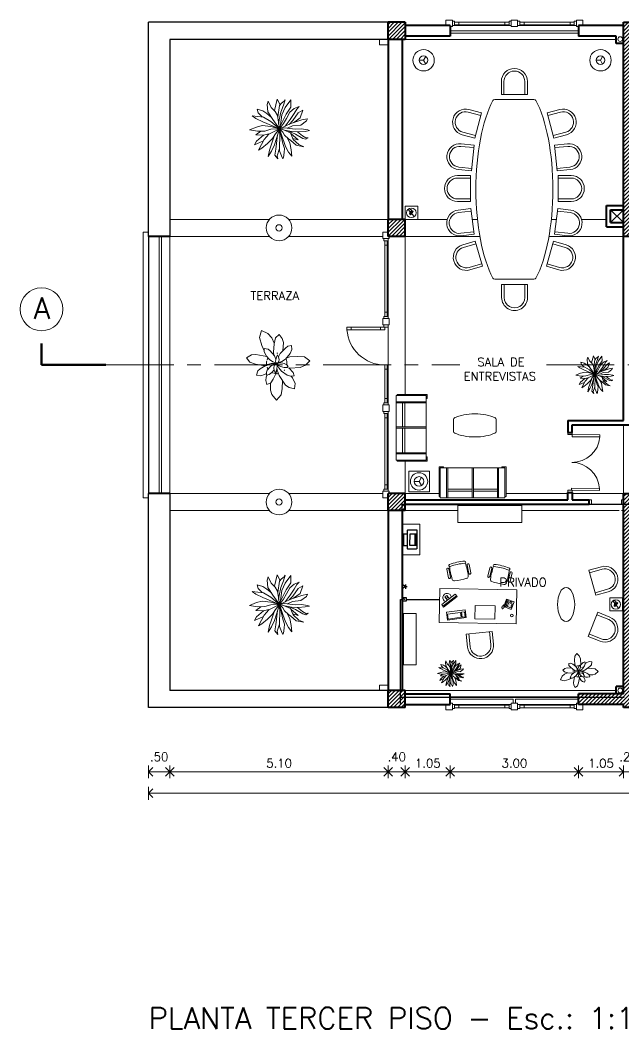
# Model space of a CAD drawing. Extents: x 1009 to 1343, y -172900 to 201.
# Drawn here: x 1200.93 to 1215.04, y 117.64 to 141.19 of the extents above; entities that cross this region are included whole.
import ezdxf

# ---------------------------------------------------------------- set-up
doc = ezdxf.new("R2010")
doc.units = 0
doc.header["$LTSCALE"] = 0.5
doc.linetypes.add('CENTER', pattern=[50.8, 31.75, -6.35, 6.35, -6.35])
doc.layers.get('0').update_dxf_attribs({"linetype": 'CONTINUOUS'})
doc.layers.get('Defpoints').update_dxf_attribs({"linetype": 'CONTINUOUS'})
for name, color, linetype, lineweight in [('Acotaciones', 9, 'CONTINUOUS', 9), ('Carpintería', 55, 'CONTINUOUS', 20), ('Detalles .05', 243, 'CONTINUOUS', 5), ('Detalles 01', 8, 'CONTINUOUS', 9), ('Equipamiento fijo', 31, 'CONTINUOUS', 13), ('Equipamiento movil', 33, 'CONTINUOUS', 9), ('Muros corte', 7, 'CONTINUOUS', 40), ('Muros vista', 253, 'CONTINUOUS', 25), ('Punta 01', 6, 'CONTINUOUS', 9), ('Punta 02', 11, 'CONTINUOUS', 20), ('Punta 05', 52, 'CONTINUOUS', 50), ('Sist. contra incendio', 1, 'CONTINUOUS', 18), ('Tratamiento pisos', 251, 'CONTINUOUS', 9)]:
    doc.layers.add(name, color=color, linetype=linetype, lineweight=lineweight)
doc.layers.add('Cableado', color=100, linetype='CONTINUOUS')
doc.layers.add('Electricidad', color=50, linetype='CONTINUOUS')
doc.styles.add('Texto 2 mm', font='simplex.shx', dxfattribs={"height": 0.2})
doc.styles.add('Texto 5 mm', font='simplex.shx', dxfattribs={"height": 0.5})
doc.dimstyles.new('Primera línea', dxfattribs={"dimscale": 0, "dimtxt": 0.2, "dimasz": 0.2, "dimexe": 0.15, "dimexo": 0, "dimgap": 0.1, "dimtad": 1, "dimzin": 4, "dimdsep": 46, "dimtxsty": 'Texto 2 mm', "dimblk": 'OPEN90', "dimcen": 2.5, "dimclrd": 256, "dimclre": 256, "dimclrt": 256, "dimadec": 0, "dimazin": 0, "dimtfac": 1, "dimtmove": 2, "dimatfit": 3, "dimldrblk": 'OPEN90', "dimfxl": 1, "dimtolj": 1, "dimtzin": 0, "dimlwd": -1, "dimlwe": -1, "dimarcsym": 0})
doc.dimstyles.new('Segunda línea', dxfattribs={"dimscale": 0, "dimtxt": 0.2, "dimasz": 0.2, "dimexe": 0.15, "dimexo": 0.5, "dimgap": 0.1, "dimtad": 1, "dimzin": 4, "dimdsep": 46, "dimtxsty": 'Texto 2 mm', "dimblk": 'OPEN90', "dimcen": 2.5, "dimclrd": 256, "dimclre": 256, "dimclrt": 256, "dimadec": 0, "dimazin": 0, "dimtfac": 1, "dimtmove": 2, "dimatfit": 3, "dimldrblk": 'OPEN90', "dimfxl": 1, "dimtolj": 1, "dimtzin": 0, "dimlwd": -1, "dimlwe": -1, "dimarcsym": 0})
pattern_1 = [(45, (50.08303, 12.939285), (-0.0449012806, 0.0449012806), [])]

# ---------------------------------------------------------------- blocks, each defined once
blk = doc.blocks.new('Silla 2')
for p, q in [((15, 15), (0, 15)), ((0, 15), (0, -15)), ((15, 12), (0, 12)), ((0, -12), (15, -12)), ((0, -15), (15, -15))]:
    blk.add_line(p, q)
for radius in [15, 12]:
    blk.add_arc((15, 0), radius, 270, 90)
blk = doc.blocks.new('Velador planta')
for q in [(-4.3, 2.5), (4.3, 2.5), (0, -5)]:
    blk.add_line((0, 0), q)
for radius in [9, 5]:
    blk.add_circle((0, 0), radius)
blk = doc.blocks.new('Plant1')
for p, q in [((5.75, 15.65), (2.94, 14.02)), ((6.8, 12.64), (5.75, 15.65)), ((-4.94, 10.5), (-5.47, 8.7)), ((-3.11, 9.8), (-4.94, 10.5)), ((1.24, 11.02), (-0.18, 7.33)), ((2.94, 14.02), (1.24, 11.02)), ((6.67, 9.74), (6.8, 12.64)), ((-10.15, 7.82), (-12.56, 7.25)), ((-12.56, 7.25), (-11.81, 4.91)), ((-8.01, 7.41), (-10.15, 7.82)), ((-4.41, 5.37), (-8.01, 7.41)), ((-5.47, 8.7), (-5.1, 7.19)), ((-5.1, 7.19), (-3.73, 3.58)), ((-1.65, 8.27), (-3.11, 9.8)), ((-0.15, 4.91), (-1.65, 8.27)), ((-0.18, 7.33), (-0.36, 5.38)), ((7.53, 5.66), (4.58, 4.62)), ((4.8, 4.93), (6.67, 9.74)), ((9.19, 5.31), (7.53, 5.66)), ((8.7, 3.64), (9.19, 5.31)), ((-15.39, 2.27), (-18.09, -0.04)), ((-12.63, 3.17), (-15.39, 2.27)), ((-9.66, 3.14), (-12.63, 3.17)), ((-11.81, 4.91), (-9.42, 2.94)), ((-9.42, 2.94), (-5.88, 0.9)), ((-3.93, 0.56), (-7.13, -0.21)), ((-5.88, 0.9), (-4.34, 0.46)), ((-2.06, 0.5), (-3.93, 0.56)), ((-2.48, 2.2), (-3.75, 2.12)), ((-3.75, 2.12), (-2.91, 1.21)), ((-3.73, 3.58), (-2.59, 2.19)), ((-2.91, 1.21), (-1.29, 0)), ((-1.34, 2), (-2.48, 2.2)), ((-1.9, 0.46), (-2.06, 0.5)), ((-0.39, 1.34), (-1.34, 2)), ((-0.56, -0.12), (-0.19, 0)), ((-0.12, 0.81), (-0.39, 1.34)), ((-0.19, 0), (-0.12, 0.06)), ((0.25, 2.69), (-0.15, 4.91)), ((-0.06, 0.25), (-0.12, 0.81)), ((-0.12, 0.06), (-0.06, 0.25)), ((-0.11, 0.67), (0.06, 0.81)), ((0.06, 0.81), (0.25, 2.69)), ((0.31, 1.31), (0.12, 0.38)), ((0.12, 0.38), (0.19, 0.25)), ((0.19, 0.25), (0.38, 0.19)), ((0.73, 2.26), (0.31, 1.31)), ((0.38, 0.19), (1.25, 0.44)), ((0.47, 0.22), (0.69, 0)), ((0.69, 0), (2.44, 0)), ((1.6, 3.31), (0.73, 2.26)), ((1.25, 0.44), (2.18, 1.1)), ((2.74, 4.3), (1.6, 3.31)), ((2.18, 1.1), (3.4, 2.61)), ((2.44, 0), (4.43, 0.51)), ((3.75, 4.5), (2.74, 4.3)), ((3.4, 2.61), (3.75, 3.44)), ((3.75, 3.45), (4.8, 4.93)), ((3.75, 3.44), (3.75, 4.5)), ((4.43, 0.51), (7.5, 2.24)), ((7.5, 2.24), (8.7, 3.64)), ((8.78, 3.92), (9.84, 4.12)), ((9.84, 4.12), (12.89, 4.12)), ((13.53, 0.5), (11.66, -0.54)), ((12.89, 4.12), (15.19, 2.69)), ((15.19, 2.69), (13.53, 0.5)), ((-18.09, -0.04), (-15.37, -2.32)), ((-15.37, -2.32), (-11.22, -3.04)), ((-11.22, -3.04), (-8.38, -3)), ((-8.2, -0.91), (-9.38, -2.5)), ((-9.38, -2.5), (-7.87, -3.25)), ((-5.18, -2.97), (-8.45, -7.47)), ((-7.13, -0.21), (-8.2, -0.91)), ((-7.87, -3.25), (-5.44, -3.05)), ((-5.44, -3.05), (-3.38, -2.45)), ((-3.38, -2.45), (-1.56, -1.44)), ((-1.56, -1.44), (-0.5, -0.38)), ((-1.12, -2.44), (-1.55, -4.42)), ((-1.55, -4.42), (-1.12, -8.67)), ((-1.29, 0), (-0.56, -0.12)), ((-0.38, -0.81), (-1.12, -2.44)), ((-0.31, -0.5), (-0.59, -0.46)), ((-0.5, -0.38), (-0.5, -0.12)), ((0.06, -0.62), (-0.38, -0.81)), ((-0.26, -0.76), (-0.31, -0.5)), ((-0.19, -1.81), (-0.07, -0.68)), ((0.01, -3.25), (-0.19, -1.81)), ((0.12, -0.12), (0, -0.44)), ((0, -0.44), (0.12, -1)), ((1.03, -5.66), (0.01, -3.25)), ((0.56, -0.06), (0.12, -0.12)), ((0.12, -1), (0.45, -1.59)), ((0.45, -1.59), (1.43, -2.3)), ((1.53, -0.38), (0.56, -0.06)), ((1.43, -2.3), (2.56, -2.56)), ((3.06, -1.61), (1.53, -0.38)), ((3.19, -1.19), (2.01, -0.77)), ((2.38, -1), (2.23, -0.95)), ((2.32, -2.51), (3.05, -4.05)), ((4.2, -2.28), (2.38, -1)), ((2.56, -2.56), (3.88, -2.56)), ((3.05, -4.05), (3.43, -5.82)), ((3.88, -2.56), (3.06, -1.61)), ((6, -1.48), (3.19, -1.19)), ((6.42, -4.94), (4.2, -2.28)), ((11.66, -0.54), (6, -1.48)), ((7.5, -6.71), (6.42, -4.94)), ((9.02, -0.98), (12.56, -2.76)), ((12.56, -2.76), (15.17, -4.6)), ((15.17, -4.6), (16.61, -7.77)), ((-8.45, -7.47), (-9.18, -9.67)), ((-9.18, -9.67), (-8.88, -12.44)), ((-6.25, -11.82), (-4.21, -9.77)), ((-4.21, -9.77), (-1.41, -5.8)), ((-1.12, -8.67), (-0.57, -10.07)), ((1, -11.56), (2.25, -9.87)), ((1.72, -6.45), (1.03, -5.66)), ((3.06, -7.12), (1.72, -6.45)), ((2.25, -9.87), (2.39, -7.87)), ((2.39, -7.87), (2.32, -6.75)), ((3.43, -5.82), (3.06, -7.12)), ((3.19, -6.68), (4.04, -7.69)), ((4.04, -7.69), (5.41, -8.56)), ((5.41, -8.56), (7.5, -8.88)), ((7.5, -8.88), (7.5, -6.71)), ((7.5, -6.98), (10.72, -8.45)), ((10.72, -8.45), (13.06, -8.78)), ((13.06, -8.78), (16.61, -7.77)), ((-8.88, -12.44), (-6.25, -11.82)), ((-0.57, -10.07), (1, -11.56))]:
    blk.add_line(p, q)
for start, end in [(57.1582, 93.2041), (172.4345, 176.9296), (149.2581, 153.7532), (21.2653, 25.7604), (212.1423, 223.5771), (229.8179, 257.6637), (306.6551, 316.418), (323.0282, 344.4965), (265.2848, 278.7499)]:
    blk.add_arc((0, 0), 5.12, start, end)
blk = doc.blocks.new('Treei')
for p, q in [((-2.15, 4.1), (-3.71, 4.62)), ((-3.71, 4.62), (-3.16, 3.73)), ((-1.21, 2.79), (-2.15, 4.1)), ((-1.6, 5.41), (-2.01, 5.58)), ((-2.01, 5.58), (-1.8, 4.47)), ((-1.8, 4.47), (-1.02, 2.25)), ((-0.75, 4.27), (-1.6, 5.41)), ((-0.56, 2.57), (-0.75, 4.27)), ((0.01, 4.32), (0.22, 5.68)), ((0.06, 3.09), (0.01, 4.32)), ((0.22, 5.68), (0.34, 5.97)), ((0.34, 5.97), (0.52, 5.11)), ((0.52, 5.11), (0.61, 3.71)), ((0.61, 3.58), (1.42, 4.57)), ((1.92, 4.62), (1.05, 3.19)), ((1.42, 4.57), (1.81, 5.28)), ((1.81, 5.28), (1.78, 5.7)), ((1.78, 5.7), (2.06, 5.28)), ((2.06, 5.28), (1.92, 4.62)), ((3.12, 3.85), (3.58, 4.84)), ((3.58, 4.84), (3.3, 3.31)), ((-5.76, 2.23), (-4.31, 2.25)), ((-4.26, 1.14), (-5.76, 2.23)), ((-3.94, 3.46), (-4.45, 3.93)), ((-4.45, 3.93), (-4.03, 2.89)), ((-4.31, 2.25), (-2.93, 1.32)), ((-4.03, 2.89), (-3.28, 2.03)), ((-3.05, 2.89), (-3.94, 3.46)), ((-3.28, 2.03), (-2.08, 1.39)), ((-3.16, 3.73), (-1.67, 2.62)), ((-1.83, 2.15), (-3.05, 2.89)), ((-0.51, 1.14), (-1.83, 2.15)), ((-1.67, 2.62), (-0.88, 1.91)), ((-1.02, 2.25), (0.03, -0.03)), ((-0.11, 1.56), (-0.56, 2.57)), ((-0.17, 1), (0.06, 3.09)), ((0.2, 0.77), (0.8, 2.18)), ((0.57, 2.38), (0.31, 1.05)), ((1.05, 3.19), (0.44, 1.74)), ((0.61, 3.71), (0.57, 2.38)), ((0.8, 2.18), (2.11, 2.72)), ((0.96, 2.25), (2.2, 3.73)), ((1.69, 1.48), (2.82, 2.08)), ((2.2, 3.73), (1.92, 2.62)), ((2.36, 2.28), (1.99, 1.81)), ((2.11, 2.72), (3.12, 3.85)), ((3.3, 3.31), (2.36, 2.28)), ((2.82, 2.08), (4.22, 2.33)), ((4.22, 2.33), (5.46, 2.47)), ((5.46, 2.47), (4.64, 1.81)), ((-4.76, 0.09), (-5.92, -0.48)), ((-5.51, 0.92), (-5.8, 1.09)), ((-5.8, 1.09), (-4.68, 0.77)), ((-5.12, 0.4), (-5.51, 0.92)), ((-4.61, -0.04), (-5.12, 0.4)), ((-4.68, 0.77), (-3.34, 0.26)), ((-2.77, 0.45), (-4.26, 1.14)), ((-3.34, 0.26), (-1.78, -0.09)), ((-2.93, 1.32), (-0.51, 0.11)), ((-0.77, 0.18), (-2.77, 0.45)), ((-2.08, 1.39), (-1.04, 0.82)), ((-1.04, 0.82), (0.03, -0.03)), ((0.03, -0.03), (-0.77, 0.18)), ((0.03, -0.03), (-0.17, 1)), ((0.03, -0.03), (0.2, 0.77)), ((2.04, 0.65), (0.03, -0.03)), ((0.7, 0.63), (0.03, -0.03)), ((0.03, -0.03), (2.96, 0.63)), ((1.85, 0.03), (0.03, -0.03)), ((1.28, 1.02), (0.7, 0.63)), ((1.99, 1.81), (1.28, 1.02)), ((3.28, 0.01), (1.85, 0.03)), ((2.73, 0.9), (2.04, 0.65)), ((3.51, 1.17), (2.73, 0.9)), ((2.96, 0.63), (3.97, 1)), ((4.41, -0.01), (3.28, 0.01)), ((4.64, 1.81), (3.51, 1.17)), ((3.97, 1), (4.77, 0.95)), ((5.39, 0.4), (4.41, -0.01)), ((4.77, 0.95), (5.72, 0.8)), ((6.02, 0.65), (5.39, 0.4)), ((5.72, 0.8), (6.02, 0.65)), ((-5.92, -0.48), (-3.64, -1.03)), ((-4.26, -1.67), (-5.51, -2.28)), ((-2.36, -0.36), (-4.61, -0.04)), ((-3.44, -0.9), (-4.26, -1.67)), ((-2.65, -0.43), (-3.44, -0.9)), ((-3.37, -2.31), (-1.83, -1.37)), ((-2.28, -1.64), (-3.05, -2.53)), ((-1.34, -0.24), (-2.65, -0.43)), ((-1.46, -1.72), (-2.33, -3.24)), ((-1.83, -1.37), (0.03, -0.03)), ((-1.78, -0.09), (-0.95, -0.18)), ((0.03, -0.03), (-1.46, -1.72)), ((-1.39, -3.32), (0.03, -0.03)), ((0.03, -0.03), (-1.34, -0.24)), ((-0.47, -1.76), (-0.63, -3.46)), ((0.03, -0.03), (-0.47, -1.76)), ((0.11, -1.72), (0.03, -0.03)), ((0.03, -0.03), (1.07, -2.16)), ((1, -0.83), (0.03, -0.03)), ((3.21, -0.98), (0.03, -0.03)), ((0.45, -2.92), (0.11, -1.72)), ((1.97, -1.44), (1, -0.83)), ((4.06, -0.75), (1.24, -0.39)), ((1.31, -1.02), (3.1, -1.64)), ((2.93, -2.41), (1.97, -1.44)), ((3.1, -1.64), (4.24, -2.04)), ((4.47, -1.62), (3.21, -0.98)), ((3.92, 0), (5.37, -0.51)), ((5.3, -0.93), (4.06, -0.75)), ((5.56, -2.28), (4.47, -1.62)), ((6.02, -0.34), (5.3, -0.93)), ((5.37, -0.51), (6.02, -0.34)), ((-5.51, -2.28), (-4.86, -2.48)), ((-4.86, -2.48), (-3.37, -2.31)), ((-3.55, -3.37), (-3.92, -4.48)), ((-3.05, -2.53), (-3.55, -3.37)), ((-3.16, -4.25), (-2.38, -3.46)), ((-2.33, -3.24), (-2.56, -5.44)), ((-2.06, -4.77), (-1.39, -3.32)), ((-0.63, -3.46), (-0.35, -4.6)), ((0.5, -4.43), (0.45, -2.92)), ((0.5, -3.74), (1.19, -4.72)), ((1.3, -3.19), (1.03, -2.11)), ((1.07, -2.16), (2.15, -3.07)), ((1.19, -4.72), (1.28, -3.19)), ((1.28, -3.19), (2.47, -4.62)), ((2.15, -3.07), (3.12, -3.59)), ((2.93, -4.4), (2.43, -3.22)), ((3.85, -3.54), (2.93, -2.41)), ((3.12, -3.59), (4.27, -4.18)), ((4.27, -4.18), (3.85, -3.54)), ((4.24, -2.04), (5.56, -2.28)), ((-3.92, -4.48), (-3.16, -4.25)), ((-2.56, -5.44), (-2.06, -4.77)), ((-0.35, -4.6), (0.2, -6.03)), ((0.2, -6.03), (0.5, -4.43)), ((2.47, -4.62), (3.23, -5.02)), ((3.23, -5.02), (2.93, -4.4))]:
    blk.add_line(p, q)
blk = doc.blocks.new('_Open90')
at = {"color": 0, "linetype": 'ByBlock', "lineweight": -2}
for p, q in [((0, 0), (-1, 0)), ((-0.5, 0.5), (0, 0)), ((0, 0), (-0.5, -0.5))]:
    blk.add_line(p, q, dxfattribs=at)
blk = doc.blocks.new('*D279')
at = {"layer": 'Acotaciones', "transparency": 16777216}
for p, q in [((1204.429, 123.794), (1204.429, 123.494)), ((1204.629, 123.644), (1209.329, 123.644)), ((1209.529, 123.794), (1209.529, 123.494))]:
    blk.add_line(p, q, dxfattribs=at)
at = {"layer": 'Defpoints', "color": 0, "transparency": 16777216}
for p in [(1204.429, 123.794), (1209.529, 123.794), (1209.529, 123.644)]:
    blk.add_point(p, dxfattribs=at)
at = {"layer": 'Acotaciones', "transparency": 16777216, "xscale": 0.2, "yscale": 0.2, "zscale": 0.2, "rotation": 180}
blk.add_blockref('_Open90', (1204.429, 123.644), dxfattribs=at)
at = {"layer": 'Acotaciones', "transparency": 16777216, "xscale": 0.2, "yscale": 0.2, "zscale": 0.2}
blk.add_blockref('_Open90', (1209.529, 123.644), dxfattribs=at)
at = {"layer": 'Acotaciones', "transparency": 16777216, "insert": (1206.979, 123.844), "char_height": 0.2, "attachment_point": 5, "style": 'Texto 2 mm'}
blk.add_mtext('\\A1;5.10', dxfattribs=at)
blk = doc.blocks.new('*D280')
at = {"layer": 'Acotaciones', "transparency": 16777216}
for p, q in [((1209.929, 123.794), (1209.929, 123.494)), ((1210.129, 123.644), (1210.779, 123.644)), ((1210.979, 123.794), (1210.979, 123.494))]:
    blk.add_line(p, q, dxfattribs=at)
at = {"layer": 'Defpoints', "color": 0, "transparency": 16777216}
for p in [(1209.929, 123.794), (1210.979, 123.794), (1210.979, 123.644)]:
    blk.add_point(p, dxfattribs=at)
at = {"layer": 'Acotaciones', "transparency": 16777216, "xscale": 0.2, "yscale": 0.2, "zscale": 0.2, "rotation": 180}
blk.add_blockref('_Open90', (1209.929, 123.644), dxfattribs=at)
at = {"layer": 'Acotaciones', "transparency": 16777216, "xscale": 0.2, "yscale": 0.2, "zscale": 0.2}
blk.add_blockref('_Open90', (1210.979, 123.644), dxfattribs=at)
at = {"layer": 'Acotaciones', "transparency": 16777216, "insert": (1210.454, 123.844), "char_height": 0.2, "attachment_point": 5, "style": 'Texto 2 mm'}
blk.add_mtext('\\A1;1.05', dxfattribs=at)
blk = doc.blocks.new('*D281')
at = {"layer": 'Acotaciones', "transparency": 16777216}
for p, q in [((1210.979, 123.794), (1210.979, 123.494)), ((1211.179, 123.644), (1213.779, 123.644)), ((1213.979, 123.794), (1213.979, 123.494))]:
    blk.add_line(p, q, dxfattribs=at)
at = {"layer": 'Defpoints', "color": 0, "transparency": 16777216}
for p in [(1210.979, 123.794), (1213.979, 123.794), (1213.979, 123.644)]:
    blk.add_point(p, dxfattribs=at)
at = {"layer": 'Acotaciones', "transparency": 16777216, "xscale": 0.2, "yscale": 0.2, "zscale": 0.2, "rotation": 180}
blk.add_blockref('_Open90', (1210.979, 123.644), dxfattribs=at)
at = {"layer": 'Acotaciones', "transparency": 16777216, "xscale": 0.2, "yscale": 0.2, "zscale": 0.2}
blk.add_blockref('_Open90', (1213.979, 123.644), dxfattribs=at)
at = {"layer": 'Acotaciones', "transparency": 16777216, "insert": (1212.479, 123.844), "char_height": 0.2, "attachment_point": 5, "style": 'Texto 2 mm'}
blk.add_mtext('\\A1;3.00', dxfattribs=at)
blk = doc.blocks.new('*D282')
at = {"layer": 'Acotaciones', "transparency": 16777216}
for p, q in [((1213.979, 123.794), (1213.979, 123.494)), ((1214.179, 123.644), (1214.829, 123.644)), ((1215.029, 123.794), (1215.029, 123.494))]:
    blk.add_line(p, q, dxfattribs=at)
at = {"layer": 'Defpoints', "color": 0, "transparency": 16777216}
for p in [(1213.979, 123.794), (1215.029, 123.794), (1215.029, 123.644)]:
    blk.add_point(p, dxfattribs=at)
at = {"layer": 'Acotaciones', "transparency": 16777216, "xscale": 0.2, "yscale": 0.2, "zscale": 0.2, "rotation": 180}
blk.add_blockref('_Open90', (1213.979, 123.644), dxfattribs=at)
at = {"layer": 'Acotaciones', "transparency": 16777216, "xscale": 0.2, "yscale": 0.2, "zscale": 0.2}
blk.add_blockref('_Open90', (1215.029, 123.644), dxfattribs=at)
at = {"layer": 'Acotaciones', "transparency": 16777216, "insert": (1214.504, 123.844), "char_height": 0.2, "attachment_point": 5, "style": 'Texto 2 mm'}
blk.add_mtext('\\A1;1.05', dxfattribs=at)
blk = doc.blocks.new('*D296')
at = {"layer": 'Acotaciones', "transparency": 16777216}
for p, q in [((1203.929, 123.294), (1203.929, 122.994)), ((1237.729, 123.294), (1237.729, 122.994)), ((1237.529, 123.144), (1204.129, 123.144))]:
    blk.add_line(p, q, dxfattribs=at)
at = {"layer": 'Defpoints', "color": 0, "transparency": 16777216}
for p in [(1203.929, 123.794), (1237.729, 123.794), (1203.929, 123.144)]:
    blk.add_point(p, dxfattribs=at)
at = {"layer": 'Acotaciones', "transparency": 16777216, "xscale": 0.2, "yscale": 0.2, "zscale": 0.2, "rotation": 180}
blk.add_blockref('_Open90', (1203.929, 123.144), dxfattribs=at)
at = {"layer": 'Acotaciones', "transparency": 16777216, "xscale": 0.2, "yscale": 0.2, "zscale": 0.2}
blk.add_blockref('_Open90', (1237.729, 123.144), dxfattribs=at)
at = {"layer": 'Acotaciones', "transparency": 16777216, "insert": (1220.829, 123.344), "char_height": 0.2, "attachment_point": 5, "style": 'Texto 2 mm'}
blk.add_mtext('\\A1;33.80', dxfattribs=at)
blk = doc.blocks.new('TELEFONO')
at = {"layer": 'Detalles .05'}
for p, q in [((0.139, 0.134), (-0.098, 0.134)), ((-0.098, 0.134), (-0.098, -0.099)), ((-0.071, 0.089), (-0.071, -0.055)), ((-0.043, 0.089), (-0.043, -0.055)), ((0.108, 0.063), (0, 0.063)), ((0, 0.063), (0, -0.063)), ((0.081, 0.108), (0.023, 0.108)), ((0.023, 0.108), (0.023, 0.094)), ((0.023, 0.094), (0.081, 0.094)), ((0.027, 0.041), (0.027, 0.041)), ((0.027, 0.014), (0.027, 0.014)), ((0.054, 0.041), (0.054, 0.041)), ((0.054, 0.014), (0.054, 0.014)), ((0.081, 0.094), (0.081, 0.108)), ((0.081, 0.041), (0.081, 0.041)), ((0.081, 0.014), (0.081, 0.014)), ((0.108, -0.063), (0.108, 0.063)), ((0.139, -0.099), (0.139, 0.134)), ((-0.129, -0.104), (-0.147, -0.11)), ((-0.129, -0.116), (-0.147, -0.121)), ((-0.129, -0.127), (-0.147, -0.133)), ((-0.129, -0.139), (-0.147, -0.145)), ((-0.124, -0.093), (-0.141, -0.098)), ((-0.124, -0.15), (-0.141, -0.156)), ((-0.118, -0.081), (-0.135, -0.087)), ((-0.118, -0.162), (-0.135, -0.168)), ((-0.112, -0.07), (-0.129, -0.075)), ((-0.106, -0.058), (-0.124, -0.064)), ((-0.104, -0.17), (-0.122, -0.176)), ((-0.101, -0.047), (-0.118, -0.052)), ((-0.089, -0.156), (-0.106, -0.162)), ((-0.083, -0.145), (-0.101, -0.15)), ((-0.098, -0.099), (0.139, -0.099)), ((-0.078, -0.133), (-0.095, -0.139)), ((-0.072, -0.121), (-0.089, -0.127)), ((-0.067, -0.083), (-0.078, -0.116)), ((0, -0.063), (0.108, -0.063)), ((0.027, -0.013), (0.027, -0.013)), ((0.027, -0.04), (0.027, -0.04)), ((0.054, -0.013), (0.054, -0.013)), ((0.054, -0.04), (0.054, -0.04)), ((0.081, -0.013), (0.081, -0.013)), ((0.081, -0.04), (0.081, -0.04))]:
    blk.add_line(p, q, dxfattribs=at)
for centre, start, end in [((-0.057, 0.089), 298.4915, 241.5085), ((-0.057, -0.055), 118.4915, 61.5085)]:
    blk.add_arc(centre, 0.0302, start, end, dxfattribs=at)
blk = doc.blocks.new('RECTANG')
for p, q in [((1, 1), (0, 1)), ((0, 1), (0, 0)), ((1, 0), (1, 1)), ((0, 0), (1, 0))]:
    blk.add_line(p, q)
blk = doc.blocks.new('KEYBOARD', base_point=(60, 294))
for p, xscale, yscale, zscale in [((60, 294), 19, 8, 19), ((61, 295), 13, 5, 13), ((75, 295), 3, 5, 3)]:
    blk.add_blockref('RECTANG', p, dxfattribs=dict(xscale=xscale, yscale=yscale, zscale=zscale))
blk = doc.blocks.new('Silla 1')
at = {"layer": 'Equipamiento movil'}
for p, q in [((-0.113, 0.266), (0.03, 0.409)), ((0.064, 0.375), (-0.079, 0.232)), ((-0.025, 0.286), (-0.009, 0.269)), ((0.01, 0.321), (0.027, 0.305)), ((0.232, -0.079), (0.375, 0.064)), ((0.409, 0.03), (0.266, -0.113)), ((0.305, 0.027), (0.321, 0.01)), ((0.269, -0.009), (0.286, -0.025))]:
    blk.add_line(p, q, dxfattribs=at)
for centre, radius, start, end in [((-0.096, 0.249), 0.0242, 135, 315), ((1.406, -1.127), 1.988, 130.2245, 139.1817), ((0.047, 0.392), 0.0242, 315, 135), ((0.147, 0.396), 0.0255, 61.3631, 224.3749), ((-0.654, -0.654), 1.296, 37.1584, 52.8416), ((-0.651, -0.651), 1.342, 37.131, 52.869), ((-0.061, 0.139), 0.0505, 139.1817, 220.8183), ((1.406, 1.406), 1.988, 220.8183, 229.1817), ((-1.127, 1.406), 1.988, 310.8183, 319.7755), ((0.392, 0.047), 0.0242, 315, 135), ((0.396, 0.147), 0.0255, 225.6251, 28.6369), ((0.139, -0.061), 0.0505, 229.1817, 310.8183), ((0.249, -0.096), 0.0242, 135, 315)]:
    blk.add_arc(centre, radius, start, end, dxfattribs=at)

msp = doc.modelspace()

# ---------------------------------------------------------------- hatches: boundary and pattern name
at = {"layer": 'Detalles 01'}
h = msp.add_hatch(dxfattribs=at)
h.set_pattern_fill('ANSI31', color=256, scale=0.02, style=0)
h.set_pattern_definition(pattern_1)
h.paths.add_polyline_path([(1209.929, 141.144), (1209.529, 141.144), (1209.529, 140.744), (1209.929, 140.744)])
h = msp.add_hatch(dxfattribs=at)
h.set_pattern_fill('ANSI31,_O', color=256, scale=0.02)
h.set_pattern_definition([(45, (-10.71697, 12.939285), (-0.0449012806, 0.0449012806), [])])
h.paths.add_polyline_path([(1218.129, 141.069), (1217.029, 141.069), (1217.029, 140.819), (1218.129, 140.819)])
h.paths.add_polyline_path([(1217.029, 141.069), (1215.269, 141.069), (1215.269, 141.144), (1215.029, 141.144), (1215.029, 136.144), (1217.029, 136.144), (1217.029, 136.294), (1215.269, 136.294), (1215.269, 140.819), (1217.029, 140.819)])
h.paths.add_polyline_path([(1217.669, 140.019), (1217.519, 140.019), (1217.519, 136.294), (1217.029, 136.294), (1217.029, 136.144), (1217.669, 136.144)])
h = msp.add_hatch(dxfattribs=at)
h.set_pattern_fill('ANSI31', color=256, scale=0.02, style=0)
h.set_pattern_definition(pattern_1)
h.paths.add_polyline_path([(1209.529, 136.144), (1209.929, 136.144), (1209.929, 136.544), (1209.529, 136.544)])
h = msp.add_hatch(dxfattribs=at)
h.set_pattern_fill('ANSI31', color=256, scale=0.02, style=0)
h.set_pattern_definition(pattern_1)
h.paths.add_polyline_path([(1209.929, 130.144), (1209.529, 130.144), (1209.529, 129.744), (1209.929, 129.744)])
h = msp.add_hatch(dxfattribs=at)
h.set_pattern_fill('ANSI31,_O', color=256, scale=0.02)
h.set_pattern_definition(pattern_1)
h.paths.add_polyline_path([(1215.029, 125.469), (1213.979, 125.469), (1213.979, 125.219), (1215.029, 125.219), (1215.029, 125.144), (1215.279, 125.144), (1215.279, 126.869), (1216.529, 126.869), (1216.529, 127.119), (1215.279, 127.119), (1215.279, 130.144), (1215.029, 130.144)])
h = msp.add_hatch(dxfattribs=at)
h.set_pattern_fill('ANSI31', color=256, scale=0.02, style=0)
h.set_pattern_definition(pattern_1)
h.paths.add_polyline_path([(1209.529, 125.544), (1209.529, 125.144), (1209.929, 125.144), (1209.929, 125.544)])

# ---------------------------------------------------------------- linework, layer by layer
at = {"layer": 'Acotaciones'}
for p, q in [((1203.929, 123.794), (1203.929, 123.494)), ((1203.929, 123.644), (1204.029, 123.744)), ((1203.929, 123.644), (1204.429, 123.644)), ((1204.029, 123.544), (1203.929, 123.644)), ((1204.429, 123.644), (1204.329, 123.744)), ((1204.329, 123.544), (1204.429, 123.644)), ((1204.429, 123.794), (1204.429, 123.494)), ((1209.529, 123.644), (1209.629, 123.744)), ((1209.529, 123.644), (1209.929, 123.644)), ((1209.629, 123.544), (1209.529, 123.644)), ((1209.929, 123.644), (1209.829, 123.744)), ((1209.829, 123.544), (1209.929, 123.644)), ((1209.929, 123.794), (1209.929, 123.494)), ((1215.029, 123.644), (1215.529, 123.644))]:
    msp.add_line(p, q, dxfattribs=at)
at = {"layer": 'Cableado'}
for p, q in [((1209.814, 125.24), (1209.814, 127.671)), ((1209.814, 127.671), (1209.854, 127.671)), ((1209.953, 127.666), (1210.734, 127.666)), ((1215.046, 125.383), (1209.814, 125.383))]:
    msp.add_line(p, q, dxfattribs=at)
msp.add_lwpolyline([(1209.978, 128.862), (1209.982, 129.28, -0.414214), (1210, 129.298), (1210.183, 129.296, -0.414214), (1210.201, 129.278), (1210.197, 128.86, -0.414214), (1210.179, 128.843), (1209.996, 128.844, -0.414214)], format="xyb", close=True, dxfattribs=at)
for points in [[(1209.979, 128.93), (1209.981, 129.194), (1209.89, 129.195), (1209.888, 128.931)], [(1210.038, 128.929), (1210.04, 129.199), (1210.16, 129.198), (1210.157, 128.928)], [(1210.157, 128.928), (1210.16, 129.198), (1210.188, 129.198), (1210.185, 128.928)], [(1209.854, 127.715), (1209.953, 127.715), (1209.953, 127.631), (1209.854, 127.631)]]:
    msp.add_lwpolyline(points, close=True, dxfattribs=at)
at = {"layer": 'Carpintería'}
for p, q in [((1211.029, 141.194), (1210.879, 141.194)), ((1210.879, 141.194), (1210.879, 141.069)), ((1211.029, 141.194), (1211.029, 141.044)), ((1211.029, 141.169), (1211.079, 141.169)), ((1211.079, 141.169), (1211.079, 141.069)), ((1211.079, 141.149), (1212.354, 141.149)), ((1211.079, 141.089), (1212.354, 141.089)), ((1211.179, 141.149), (1211.179, 141.089)), ((1212.254, 141.149), (1212.254, 141.089)), ((1212.404, 141.169), (1212.354, 141.169)), ((1212.354, 141.069), (1212.354, 141.169)), ((1212.554, 141.194), (1212.404, 141.194)), ((1212.404, 141.194), (1212.404, 141.044)), ((1212.554, 141.194), (1212.554, 141.044)), ((1212.554, 141.169), (1212.604, 141.169)), ((1212.604, 141.169), (1212.604, 141.069)), ((1212.604, 141.149), (1213.879, 141.149)), ((1212.604, 141.089), (1213.879, 141.089)), ((1212.704, 141.149), (1212.704, 141.089)), ((1213.779, 141.149), (1213.779, 141.089)), ((1213.879, 141.169), (1213.879, 141.069)), ((1213.929, 141.169), (1213.879, 141.169)), ((1213.929, 141.194), (1213.929, 141.044)), ((1213.929, 141.194), (1214.079, 141.194)), ((1214.079, 141.194), (1214.079, 141.069)), ((1211.029, 141.044), (1210.979, 141.044)), ((1211.079, 141.069), (1211.029, 141.069)), ((1212.354, 141.069), (1212.404, 141.069)), ((1212.554, 141.044), (1212.404, 141.044)), ((1212.604, 141.069), (1212.554, 141.069)), ((1213.879, 141.069), (1213.929, 141.069)), ((1213.929, 141.044), (1213.979, 141.044)), ((1203.804, 136.244), (1203.804, 130.044)), ((1203.804, 136.244), (1203.929, 136.244)), ((1209.404, 136.244), (1209.404, 136.094)), ((1209.404, 136.244), (1209.529, 136.244)), ((1209.554, 136.144), (1209.554, 136.094)), ((1209.554, 136.094), (1209.404, 136.094)), ((1209.429, 136.094), (1209.429, 136.044)), ((1209.529, 136.044), (1209.429, 136.044)), ((1209.449, 136.044), (1209.449, 134.278)), ((1209.509, 135.944), (1209.449, 135.944)), ((1209.509, 136.044), (1209.509, 134.278)), ((1209.529, 136.044), (1209.529, 136.094)), ((1209.429, 134.228), (1209.429, 134.278)), ((1209.429, 134.278), (1209.529, 134.278)), ((1209.449, 134.378), (1209.509, 134.378)), ((1209.529, 134.278), (1209.529, 134.228)), ((1209.449, 134.028), (1208.565, 134.028)), ((1208.565, 134.028), (1208.565, 133.968)), ((1208.665, 134.028), (1208.665, 133.968)), ((1209.349, 133.968), (1209.349, 134.028)), ((1209.404, 134.228), (1209.404, 134.078)), ((1209.404, 134.228), (1209.554, 134.228)), ((1209.404, 134.078), (1209.554, 134.078)), ((1209.429, 134.078), (1209.429, 134.028)), ((1209.529, 134.028), (1209.429, 134.028)), ((1209.449, 133.968), (1209.449, 134.028)), ((1209.529, 134.078), (1209.529, 134.028)), ((1209.554, 134.228), (1209.554, 134.078)), ((1209.449, 133.968), (1208.565, 133.968)), ((1209.449, 133.144), (1209.449, 132.261)), ((1209.509, 133.144), (1209.449, 133.144)), ((1209.509, 133.144), (1209.509, 132.261)), ((1209.509, 133.044), (1209.449, 133.044)), ((1209.449, 132.361), (1209.509, 132.361)), ((1209.404, 132.211), (1209.404, 132.061)), ((1209.404, 132.211), (1209.554, 132.211)), ((1209.429, 132.211), (1209.429, 132.261)), ((1209.429, 132.261), (1209.529, 132.261)), ((1209.529, 132.261), (1209.529, 132.211)), ((1209.554, 132.211), (1209.554, 132.061)), ((1209.404, 132.061), (1209.554, 132.061)), ((1209.429, 132.061), (1209.429, 132.011)), ((1209.529, 132.011), (1209.429, 132.011)), ((1209.449, 132.011), (1209.449, 130.244)), ((1209.509, 131.911), (1209.449, 131.911)), ((1209.509, 132.011), (1209.509, 130.244)), ((1209.529, 132.011), (1209.529, 132.061)), ((1213.729, 131.519), (1213.729, 131.569)), ((1213.829, 131.519), (1213.729, 131.519)), ((1213.829, 131.519), (1213.828, 131.469)), ((1213.828, 131.469), (1214.478, 131.463)), ((1213.829, 131.519), (1213.829, 131.569)), ((1214.479, 131.513), (1213.829, 131.519)), ((1214.478, 131.463), (1214.479, 131.513)), ((1209.429, 130.194), (1209.429, 130.244)), ((1209.429, 130.244), (1209.529, 130.244)), ((1209.449, 130.344), (1209.509, 130.344)), ((1209.529, 130.244), (1209.529, 130.194)), ((1213.816, 130.269), (1213.815, 130.219)), ((1214.466, 130.263), (1213.816, 130.269)), ((1214.465, 130.213), (1214.466, 130.263)), ((1203.804, 130.044), (1203.929, 130.044)), ((1209.554, 130.194), (1209.404, 130.194)), ((1209.404, 130.194), (1209.404, 130.044)), ((1209.404, 130.044), (1209.529, 130.044)), ((1209.554, 130.194), (1209.554, 130.144)), ((1213.829, 130.219), (1213.729, 130.219)), ((1213.729, 130.219), (1213.729, 130.169)), ((1213.815, 130.219), (1214.465, 130.213)), ((1213.829, 130.219), (1213.829, 130.169)), ((1214.279, 129.994), (1214.229, 129.994)), ((1214.279, 129.894), (1214.229, 129.894)), ((1214.279, 129.994), (1214.279, 129.894)), ((1214.979, 129.994), (1214.979, 129.894)), ((1214.979, 129.994), (1215.029, 129.994)), ((1214.979, 129.894), (1215.029, 129.894)), ((1210.879, 125.094), (1210.879, 125.219)), ((1211.029, 125.094), (1210.879, 125.094)), ((1211.029, 125.244), (1210.979, 125.244)), ((1211.029, 125.094), (1211.029, 125.244)), ((1211.079, 125.219), (1211.029, 125.219)), ((1211.029, 125.119), (1211.079, 125.119)), ((1211.079, 125.119), (1211.079, 125.219)), ((1211.079, 125.199), (1212.354, 125.199)), ((1211.079, 125.139), (1212.354, 125.139)), ((1211.179, 125.139), (1211.179, 125.199)), ((1212.254, 125.139), (1212.254, 125.199)), ((1212.354, 125.219), (1212.354, 125.119)), ((1212.354, 125.219), (1212.404, 125.219)), ((1212.404, 125.119), (1212.354, 125.119)), ((1212.554, 125.244), (1212.404, 125.244)), ((1212.404, 125.094), (1212.404, 125.244)), ((1212.554, 125.094), (1212.404, 125.094)), ((1212.554, 125.094), (1212.554, 125.244)), ((1212.604, 125.219), (1212.554, 125.219)), ((1212.554, 125.119), (1212.604, 125.119)), ((1212.604, 125.119), (1212.604, 125.219)), ((1212.604, 125.199), (1213.879, 125.199)), ((1212.604, 125.139), (1213.879, 125.139)), ((1212.704, 125.139), (1212.704, 125.199)), ((1213.779, 125.139), (1213.779, 125.199)), ((1213.879, 125.119), (1213.879, 125.219)), ((1213.879, 125.219), (1213.929, 125.219)), ((1213.929, 125.119), (1213.879, 125.119)), ((1213.929, 125.094), (1213.929, 125.244)), ((1213.929, 125.244), (1213.979, 125.244)), ((1213.929, 125.094), (1214.079, 125.094)), ((1214.079, 125.094), (1214.079, 125.219))]:
    msp.add_line(p, q, dxfattribs=at)
at = {"layer": 'Detalles 01'}
for p, q in [((1213.979, 140.944), (1210.979, 140.944)), ((1213.979, 140.894), (1210.979, 140.894)), ((1212.354, 141.069), (1211.079, 141.069)), ((1213.879, 141.069), (1212.604, 141.069)), ((1204.179, 136.144), (1204.179, 130.144)), ((1204.229, 136.144), (1204.229, 130.144)), ((1209.529, 136.044), (1209.529, 134.278)), ((1209.529, 132.011), (1209.529, 130.244)), ((1213.979, 125.394), (1210.979, 125.394)), ((1212.454, 125.344), (1210.979, 125.344)), ((1212.454, 125.244), (1212.454, 125.344)), ((1213.979, 125.344), (1212.504, 125.344)), ((1212.504, 125.244), (1212.504, 125.344)), ((1212.354, 125.219), (1211.079, 125.219)), ((1213.879, 125.219), (1212.604, 125.219))]:
    msp.add_line(p, q, dxfattribs=at)
at = {"layer": 'Detalles 01', "linetype": 'CENTER', "ltscale": 0.1}
for p, q in [((1202.929, 133.144), (1211.206, 133.144)), ((1213.227, 133.144), (1216.919, 133.144))]:
    msp.add_line(p, q, dxfattribs=at)
at = {"layer": 'Detalles 01'}
for centre in [(1214.953, 140.752), (1214.953, 125.546)]:
    msp.add_circle(centre, 0.055, dxfattribs=at)
for centre, radius, start, end in [((1209.45, 134.032), 0.887, 184.1322, 269.8947), ((1213.827, 131.523), 0.654, 269.5393, 354.6837), ((1213.813, 130.216), 0.654, 4.1205, 89.2649)]:
    msp.add_arc(centre, radius, start, end, dxfattribs=at)
at = {"layer": 'Electricidad'}
for p, q in [((1209.854, 128.017), (1209.854, 129.894)), ((1209.854, 129.894), (1220.779, 129.894)), ((1209.934, 127.969), (1209.854, 128.017)), ((1209.934, 127.969), (1209.854, 127.916)), ((1209.934, 128.017), (1209.934, 127.916)), ((1209.934, 127.969), (1209.975, 127.969))]:
    msp.add_line(p, q, dxfattribs=at)
msp.add_lwpolyline([(1209.854, 127.916), (1209.854, 128.017)], dxfattribs=at)
at = {"layer": 'Equipamiento fijo'}
for centre in [(1206.979, 136.344), (1206.979, 129.944)]:
    msp.add_circle(centre, 0.3, dxfattribs=at)
at = {"layer": 'Equipamiento movil'}
for p, q in [((1210.356, 140.258), (1210.256, 140.258)), ((1210.356, 140.258), (1210.406, 140.344)), ((1210.356, 140.258), (1210.406, 140.171)), ((1214.492, 140.258), (1214.392, 140.258)), ((1214.492, 140.258), (1214.542, 140.344)), ((1214.492, 140.258), (1214.542, 140.171)), ((1212.02, 139.344), (1212.937, 139.344)), ((1212.02, 135.144), (1212.937, 135.144)), ((1211.06, 131.594), (1211.06, 131.873)), ((1212.05, 131.873), (1212.05, 131.594)), ((1210.009, 130.666), (1210.009, 130.18)), ((1210.495, 130.666), (1210.009, 130.666)), ((1210.495, 130.18), (1210.495, 130.666)), ((1210.009, 130.18), (1210.495, 130.18)), ((1211.154, 129.864), (1212.654, 129.864)), ((1211.154, 129.464), (1211.154, 129.864)), ((1212.654, 129.864), (1212.654, 129.464)), ((1209.854, 129.426), (1210.271, 129.426)), ((1210.271, 128.711), (1210.271, 129.426)), ((1212.654, 129.464), (1211.154, 129.464)), ((1209.854, 128.711), (1210.271, 128.711)), ((1210.724, 127.128), (1210.738, 127.928)), ((1210.738, 127.928), (1212.538, 127.897)), ((1212.538, 127.897), (1212.524, 127.097)), ((1211.098, 127.789), (1210.78, 127.548)), ((1210.804, 127.516), (1211.123, 127.757)), ((1210.822, 127.492), (1211.141, 127.734)), ((1210.856, 127.729), (1210.904, 127.765)), ((1210.915, 127.65), (1210.856, 127.729)), ((1210.933, 127.726), (1210.885, 127.69)), ((1210.963, 127.687), (1210.904, 127.765)), ((1211.141, 127.734), (1211.098, 127.789)), ((1210.78, 127.548), (1210.822, 127.492)), ((1211.561, 127.529), (1211.556, 127.213)), ((1212.027, 127.521), (1211.561, 127.529)), ((1212.021, 127.205), (1212.027, 127.521)), ((1209.884, 126.144), (1209.884, 127.344)), ((1209.884, 127.344), (1210.184, 127.344)), ((1210.184, 127.344), (1210.184, 126.144)), ((1211.556, 127.213), (1212.021, 127.205)), ((1212.524, 127.097), (1210.724, 127.128)), ((1210.184, 126.144), (1209.884, 126.144))]:
    msp.add_line(p, q, dxfattribs=at)
at = {"layer": 'Equipamiento movil', "ltscale": 0.009}
for p, q in [((1209.718, 130.921), (1209.718, 132.433)), ((1209.718, 132.433), (1210.418, 132.433)), ((1209.743, 132.458), (1210.443, 132.458)), ((1209.743, 132.433), (1209.743, 132.458)), ((1210.418, 132.433), (1210.418, 132.283)), ((1210.418, 132.358), (1210.443, 132.358)), ((1210.443, 132.458), (1210.443, 132.358)), ((1209.718, 132.283), (1210.418, 132.283)), ((1209.868, 132.258), (1209.718, 132.258)), ((1209.868, 131.696), (1209.868, 132.258)), ((1209.868, 132.258), (1210.418, 132.258)), ((1209.918, 131.696), (1209.918, 132.258)), ((1210.418, 132.283), (1210.418, 130.921)), ((1209.868, 131.696), (1209.718, 131.696)), ((1209.868, 131.671), (1209.718, 131.671)), ((1209.868, 131.696), (1210.418, 131.696)), ((1209.868, 131.696), (1210.418, 131.696)), ((1209.868, 131.671), (1210.418, 131.671)), ((1209.868, 131.096), (1209.868, 131.671)), ((1209.918, 131.096), (1209.918, 131.671)), ((1209.718, 131.096), (1210.418, 131.096)), ((1209.718, 131.071), (1210.418, 131.071)), ((1210.418, 131.071), (1210.418, 130.921)), ((1210.418, 130.996), (1210.443, 130.996)), ((1210.443, 130.996), (1210.443, 130.896)), ((1209.718, 130.921), (1210.418, 130.921)), ((1209.743, 130.896), (1209.743, 130.921)), ((1209.743, 130.896), (1210.443, 130.896)), ((1210.721, 130.069), (1210.721, 130.769)), ((1210.821, 130.769), (1210.721, 130.769)), ((1212.109, 130.744), (1210.746, 130.744)), ((1210.746, 130.044), (1210.746, 130.744)), ((1210.896, 130.744), (1210.746, 130.744)), ((1210.821, 130.744), (1210.821, 130.769)), ((1210.896, 130.044), (1210.896, 130.744)), ((1210.921, 130.044), (1210.921, 130.744)), ((1211.496, 130.194), (1211.496, 130.744)), ((1211.521, 130.194), (1211.521, 130.744)), ((1211.521, 130.194), (1211.521, 130.744)), ((1212.084, 130.194), (1212.084, 130.744)), ((1212.109, 130.044), (1212.109, 130.744)), ((1212.259, 130.744), (1212.109, 130.744)), ((1212.284, 130.769), (1212.184, 130.769)), ((1212.184, 130.744), (1212.184, 130.769)), ((1212.259, 130.044), (1212.259, 130.744)), ((1212.284, 130.069), (1212.284, 130.769)), ((1210.921, 130.244), (1211.496, 130.244)), ((1211.521, 130.244), (1212.084, 130.244)), ((1210.721, 130.069), (1210.746, 130.069)), ((1210.746, 130.044), (1212.259, 130.044)), ((1210.921, 130.194), (1211.496, 130.194)), ((1211.496, 130.194), (1211.496, 130.044)), ((1211.521, 130.194), (1212.084, 130.194)), ((1211.521, 130.194), (1211.521, 130.044)), ((1212.084, 130.194), (1212.084, 130.044)), ((1212.259, 130.069), (1212.284, 130.069))]:
    msp.add_line(p, q, dxfattribs=at)
at = {"layer": 'Equipamiento movil'}
for centre, radius in [((1210.356, 140.258), 0.25), ((1214.492, 140.258), 0.25), ((1210.356, 140.258), 0.1), ((1214.492, 140.258), 0.1), ((1212.419, 127.293), 0.03)]:
    msp.add_circle(centre, radius, dxfattribs=at)
for centre, radius, start, end in [((1212.02, 139.294), 0.05, 90, 151.8743), ((1212.937, 139.294), 0.05, 28.1257, 90), ((1212.02, 135.194), 0.05, 208.1257, 270), ((1212.937, 135.194), 0.05, 270, 331.8743), ((1211.105, 131.873), 0.045, 115.5868, 180), ((1212.005, 131.873), 0.045, 360, 64.4132), ((1211.105, 131.594), 0.045, 180, 244.4132), ((1212.005, 131.594), 0.045, 295.5868, 0), ((1210.907, 127.711), 0.1, 5.0852, 249.3132)]:
    msp.add_arc(centre, radius, start, end, dxfattribs=at)
for centre, major_axis, ratio, start_param, end_param in [((1212.479, 137.244), (0, 2.5), 0.36, 0.592713, 2.54888), ((1212.479, 137.244), (0, 2.5), 0.36, 3.734306, 5.690472), ((1211.555, 131.733), (0.63, 0), 0.428571, 7.013246, 8.694718), ((1211.555, 131.733), (0.63, 0), 0.428571, 3.871653, 5.553125)]:
    msp.add_ellipse(centre, major_axis=major_axis, ratio=ratio, start_param=start_param, end_param=end_param, dxfattribs=at)
msp.add_ellipse((1213.688, 127.551), major_axis=(0, -0.4), ratio=0.5, dxfattribs=at)
at = {"layer": 'Muros corte'}
for p, q in [((1209.929, 141.144), (1209.529, 141.144)), ((1209.529, 140.744), (1209.529, 141.144)), ((1209.929, 141.144), (1209.929, 140.744)), ((1215.029, 136.144), (1215.029, 141.144)), ((1215.029, 141.144), (1215.269, 141.144)), ((1210.979, 141.069), (1209.929, 141.069)), ((1210.979, 141.069), (1210.979, 140.819)), ((1215.029, 141.069), (1213.979, 141.069)), ((1213.979, 141.069), (1213.979, 140.819)), ((1209.929, 140.744), (1209.529, 140.744)), ((1209.529, 140.744), (1209.529, 136.544)), ((1209.854, 140.744), (1209.854, 136.544)), ((1210.979, 140.819), (1209.929, 140.819)), ((1214.859, 140.819), (1213.979, 140.819)), ((1214.859, 140.649), (1214.859, 140.819)), ((1215.029, 140.649), (1214.859, 140.649)), ((1215.029, 131.844), (1215.029, 140.819)), ((1214.629, 136.369), (1214.629, 136.869)), ((1214.629, 136.869), (1215.029, 136.869)), ((1214.729, 136.469), (1214.729, 136.769)), ((1214.729, 136.769), (1215.029, 136.769)), ((1209.929, 136.544), (1209.529, 136.544)), ((1209.529, 136.144), (1209.529, 136.544)), ((1209.929, 136.144), (1209.929, 136.544)), ((1214.629, 136.369), (1215.029, 136.369)), ((1214.729, 136.469), (1215.029, 136.469)), ((1204.429, 136.144), (1203.929, 136.144)), ((1209.929, 136.144), (1209.529, 136.144)), ((1217.669, 136.144), (1215.029, 136.144)), ((1213.729, 131.844), (1215.029, 131.844)), ((1213.729, 131.844), (1213.729, 131.569)), ((1213.829, 131.744), (1216.529, 131.744)), ((1213.829, 131.569), (1213.829, 131.744)), ((1213.729, 131.569), (1213.829, 131.569)), ((1204.429, 130.144), (1203.929, 130.144)), ((1209.929, 130.144), (1209.529, 130.144)), ((1209.529, 129.744), (1209.529, 130.144)), ((1209.929, 129.744), (1209.929, 130.144)), ((1213.729, 129.994), (1213.729, 130.169)), ((1213.729, 130.169), (1213.829, 130.169)), ((1213.829, 130.169), (1213.829, 129.994)), ((1215.029, 130.144), (1215.279, 130.144)), ((1215.029, 125.469), (1215.029, 130.144)), ((1209.929, 129.994), (1213.729, 129.994)), ((1209.929, 129.894), (1214.229, 129.894)), ((1213.829, 129.994), (1214.229, 129.994)), ((1214.229, 129.894), (1214.229, 129.994)), ((1209.929, 129.744), (1209.529, 129.744)), ((1209.529, 129.744), (1209.529, 125.544)), ((1209.854, 129.744), (1209.854, 125.544)), ((1209.929, 125.544), (1209.529, 125.544)), ((1209.529, 125.144), (1209.529, 125.544)), ((1209.929, 125.144), (1209.929, 125.544)), ((1215.029, 125.639), (1214.859, 125.639)), ((1214.859, 125.469), (1214.859, 125.639)), ((1209.929, 125.469), (1210.979, 125.469)), ((1210.979, 125.219), (1210.979, 125.469)), ((1215.029, 125.469), (1213.979, 125.469)), ((1213.979, 125.219), (1213.979, 125.469)), ((1209.929, 125.144), (1209.529, 125.144)), ((1209.929, 125.219), (1210.979, 125.219)), ((1215.029, 125.219), (1213.979, 125.219)), ((1215.029, 125.144), (1215.029, 125.219)), ((1215.279, 125.144), (1215.029, 125.144))]:
    msp.add_line(p, q, dxfattribs=at)
at = {"layer": 'Muros vista'}
for p, q in [((1203.929, 136.144), (1203.929, 141.144)), ((1209.529, 141.144), (1203.929, 141.144)), ((1204.429, 140.744), (1204.429, 136.144)), ((1209.529, 140.744), (1204.429, 140.744)), ((1203.929, 136.144), (1203.929, 130.144)), ((1203.929, 125.144), (1203.929, 130.144)), ((1204.429, 130.144), (1204.429, 125.544)), ((1209.529, 125.544), (1204.429, 125.544)), ((1209.529, 125.144), (1203.929, 125.144))]:
    msp.add_line(p, q, dxfattribs=at)
at = {"layer": 'Punta 01'}
for p, q in [((1215.029, 136.769), (1214.729, 136.469)), ((1214.729, 136.769), (1215.029, 136.469))]:
    msp.add_line(p, q, dxfattribs=at)
at = {"layer": 'Punta 02'}
for p, q in [((1209.329, 140.744), (1209.329, 140.619)), ((1209.529, 140.619), (1209.329, 140.619)), ((1209.529, 125.669), (1209.329, 125.669)), ((1209.329, 125.544), (1209.329, 125.669))]:
    msp.add_line(p, q, dxfattribs=at)
for centre, radius in [((1206.979, 136.344), 0.075), ((1201.429, 134.444), 0.5), ((1206.979, 129.944), 0.075)]:
    msp.add_circle(centre, radius, dxfattribs=at)
at = {"layer": 'Punta 05'}
for p, q in [((1201.429, 133.144), (1201.429, 133.644)), ((1202.929, 133.144), (1201.429, 133.144))]:
    msp.add_line(p, q, dxfattribs=at)
at = {"layer": 'Sist. contra incendio'}
for p, q in [((1209.998, 136.777), (1210.137, 136.607)), ((1214.778, 127.633), (1214.916, 127.463))]:
    msp.add_line(p, q, dxfattribs=at)
at = {"layer": 'Sist. contra incendio', "color": 0}
for points in [[(1209.929, 136.85), (1210.222, 136.85), (1210.222, 136.544), (1209.929, 136.544)], [(1210.05, 136.652), (1210.033, 136.667), (1210.099, 136.742), (1210.116, 136.726)], [(1214.708, 127.706), (1215.002, 127.706), (1215.002, 127.4), (1214.708, 127.4)], [(1214.83, 127.508), (1214.812, 127.523), (1214.879, 127.598), (1214.896, 127.583)]]:
    msp.add_lwpolyline(points, close=True, dxfattribs=at)
at = {"layer": 'Sist. contra incendio'}
for centre in [(1210.071, 136.696), (1214.85, 127.552)]:
    msp.add_circle(centre, 0.111, dxfattribs=at)
at = {"layer": 'Sist. contra incendio', "color": 0}
for centre, radius, start, end in [((1210.091, 136.682), 0.0596, 117.3995, 194.4218), ((1210.05, 136.754), 0.0234, 303.3783, 123.3783), ((1214.87, 127.538), 0.0596, 117.3995, 194.4218), ((1214.83, 127.61), 0.0234, 303.3783, 123.3783)]:
    msp.add_arc(centre, radius, start, end, dxfattribs=at)
at = {"layer": 'Tratamiento pisos'}
for p, q in [((1209.929, 140.744), (1214.859, 140.744)), ((1206.755, 136.544), (1204.429, 136.544)), ((1209.529, 136.544), (1207.202, 136.544)), ((1209.929, 136.544), (1210.908, 136.544)), ((1211.495, 136.544), (1211.615, 136.544)), ((1213.343, 136.544), (1213.462, 136.544)), ((1214.049, 136.544), (1214.629, 136.544)), ((1204.429, 136.144), (1204.429, 130.144)), ((1206.755, 136.144), (1204.429, 136.144)), ((1209.404, 136.144), (1207.202, 136.144)), ((1209.929, 136.144), (1211.67, 136.144)), ((1209.929, 136.144), (1209.929, 132.458)), ((1213.287, 136.144), (1215.029, 136.144)), ((1209.529, 134.028), (1209.529, 132.261)), ((1215.029, 130.144), (1215.029, 131.744)), ((1209.929, 130.896), (1209.929, 130.144)), ((1206.755, 130.144), (1204.429, 130.144)), ((1209.404, 130.144), (1207.202, 130.144)), ((1209.929, 130.144), (1210.721, 130.144)), ((1212.284, 130.144), (1213.729, 130.144)), ((1213.829, 130.144), (1215.029, 130.144)), ((1206.755, 129.744), (1204.429, 129.744)), ((1209.529, 129.744), (1207.202, 129.744)), ((1209.929, 129.744), (1211.154, 129.744)), ((1212.654, 129.744), (1214.929, 129.744)), ((1214.979, 129.744), (1215.029, 129.744)), ((1209.929, 125.544), (1214.859, 125.544))]:
    msp.add_line(p, q, dxfattribs=at)

# ---------------------------------------------------------------- block references
at = {"layer": 'Detalles .05'}
for name, p, xscale, yscale, zscale, rotation in [('Treei', (1206.991, 138.659), 0.117, 0.117, 0.117, 270), ('Plant1', (1206.924, 133.179), 0.0468, 0.0468, 0.0468, 294.9481703471658), ('Treei', (1214.361, 132.923), 0.07371000000000001, 0.07371000000000001, 0.07371000000000001, 270), ('Treei', (1206.991, 127.554), 0.117, 0.117, 0.117, 270), ('TELEFONO', (1212.331, 127.551), 0.8, 0.8, 0.8, 339.480189680775), ('Plant1', (1213.973, 125.989), 0.025272, 0.025272, 0.025272, 24.94817034716579), ('Treei', (1210.997, 125.947), 0.05201508312000002, 0.05201508312000002, 0.05201508312000002, 270)]:
    msp.add_blockref(name, p, dxfattribs=dict(at, xscale=xscale, yscale=yscale, zscale=zscale, rotation=rotation))
at = {"layer": 'Equipamiento movil'}
for name, p, xscale, yscale, zscale, rotation in [('Silla 2', (1212.479, 139.46), -0.02025, 0.02025, 0.02025, 270), ('Silla 2', (1211.632, 138.735), 0.02025, 0.02025, 0.02025, 165.0022807419087), ('Silla 2', (1213.325, 138.735), -0.02025, 0.02025, 0.02025, 194.9977192582155), ('Silla 2', (1211.508, 137.976), 0.02025, 0.02025, 0.02025, 174.2837038551606), ('Silla 2', (1213.449, 137.976), -0.02025, 0.02025, 0.02025, 185.7162961449636), ('Silla 2', (1211.453, 137.264), 0.02025, 0.02025, 0.02025, 180.0000000001242), ('Silla 2', (1213.505, 137.264), -0.02025, 0.02025, 0.02025, 180), ('Silla 2', (1211.501, 136.496), 0.02025000000000001, 0.02025000000000001, 0.02025000000000001, 187.0333043831266), ('Silla 2', (1213.456, 136.496), -0.02025, 0.02025, 0.02025, 172.9666956169976), ('Silla 2', (1211.647, 135.74), 0.02025, 0.02025, 0.02025, 195.993929878493), ('Silla 2', (1213.31, 135.74), -0.02025, 0.02025, 0.02025, 164.0060701216312), ('Silla 2', (1212.484, 135.024), 0.02025, 0.02025, 0.02025, 270), ('Velador planta', (1210.25, 130.424), 0.0225, 0.0225, 0.0225, 270), ('Silla 2', (1214.3, 128.058), -0.02025, 0.02025, 0.02025, 195.5634728892534), ('KEYBOARD', (1210.914, 127.186), 0.02326153846132684, 0.02326153846132684, 0.02326153846132684, 7.582857493501994), ('Silla 2', (1214.313, 127.088), -0.02025, 0.02025, 0.02025, 158.0777538284377), ('Silla 2', (1211.655, 126.891), -0.02025, 0.02025, 0.02025, 96.2244861268886)]:
    msp.add_blockref(name, p, dxfattribs=dict(at, xscale=xscale, yscale=yscale, zscale=zscale, rotation=rotation))
for p, rotation in [((1211.225, 128.126), 57.15375250647828), ((1212.093, 128.047), 31.79079933113343)]:
    msp.add_blockref('Silla 1', p, dxfattribs=dict(at, rotation=rotation))

# ---------------------------------------------------------------- texts
at = {"layer": 'Acotaciones', "char_height": 0.2, "attachment_point": 5, "style": 'Texto 2 mm'}
for s, insert in [('\\A1;.50', (1204.179, 123.995)), ('\\A1;.40', (1209.729, 123.994)), ('.25', (1215.143, 123.995))]:
    msp.add_mtext(s, dxfattribs=dict(at, insert=insert))
at = {"layer": 'Cableado', "insert": (1209.885, 127.682), "char_height": 0.0159, "attachment_point": 1, "style": 'Texto 5 mm'}
msp.add_mtext_dynamic_manual_height_columns('RS', width=19.34546, gutter_width=2.5, heights=[0], dxfattribs=at)
at = {"layer": 'Punta 02', "char_height": 0.2, "attachment_point": 1, "style": 'Texto 2 mm'}
for s, insert, width in [('TERRAZA', (1206.31, 134.863), 1.34704), ('\\pi0.37745;SALA DE \\P\\pi0.058399;ENTREVISTAS', (1211.236, 133.312), 2.03108), ('PRIVADO', (1212.13, 128.171), 1.26943)]:
    msp.add_mtext(s, dxfattribs=dict(at, insert=insert, width=width))
at = {"layer": 'Punta 05', "char_height": 0.5, "attachment_point": 1, "style": 'Texto 5 mm'}
for s, insert, width in [('A', (1201.243, 134.721), 0.39986), ('PLANTA TERCER PISO - Esc.: 1:100', (1203.93, 118.144), 14.40563)]:
    msp.add_mtext(s, dxfattribs=dict(at, insert=insert, width=width))

# ---------------------------------------------------------------- dimensions: what is measured, and where the dimension line sits
at = {"layer": 'Acotaciones'}
for base, p1, p2, dimstyle, picture, middle in [((1209.529, 123.644), (1204.429, 123.794), (1209.529, 123.794), 'Primera línea', '*D279', (1206.979, 123.844)), ((1210.979, 123.644), (1209.929, 123.794), (1210.979, 123.794), 'Primera línea', '*D280', (1210.454, 123.844)), ((1213.979, 123.644), (1210.979, 123.794), (1213.979, 123.794), 'Primera línea', '*D281', (1212.479, 123.844)), ((1215.029, 123.644), (1213.979, 123.794), (1215.029, 123.794), 'Primera línea', '*D282', (1214.504, 123.844)), ((1203.929, 123.144), (1237.729, 123.794), (1203.929, 123.794), 'Segunda línea', '*D296', (1220.829, 123.344))]:
    dim = msp.add_linear_dim(base=base, p1=p1, p2=p2, dimstyle=dimstyle, override={"dimscale": 1}, dxfattribs=at)
    dim.commit()
    dim.dimension.update_dxf_attribs({"geometry": picture, "text_midpoint": middle})

doc.saveas('drawing.dxf')
